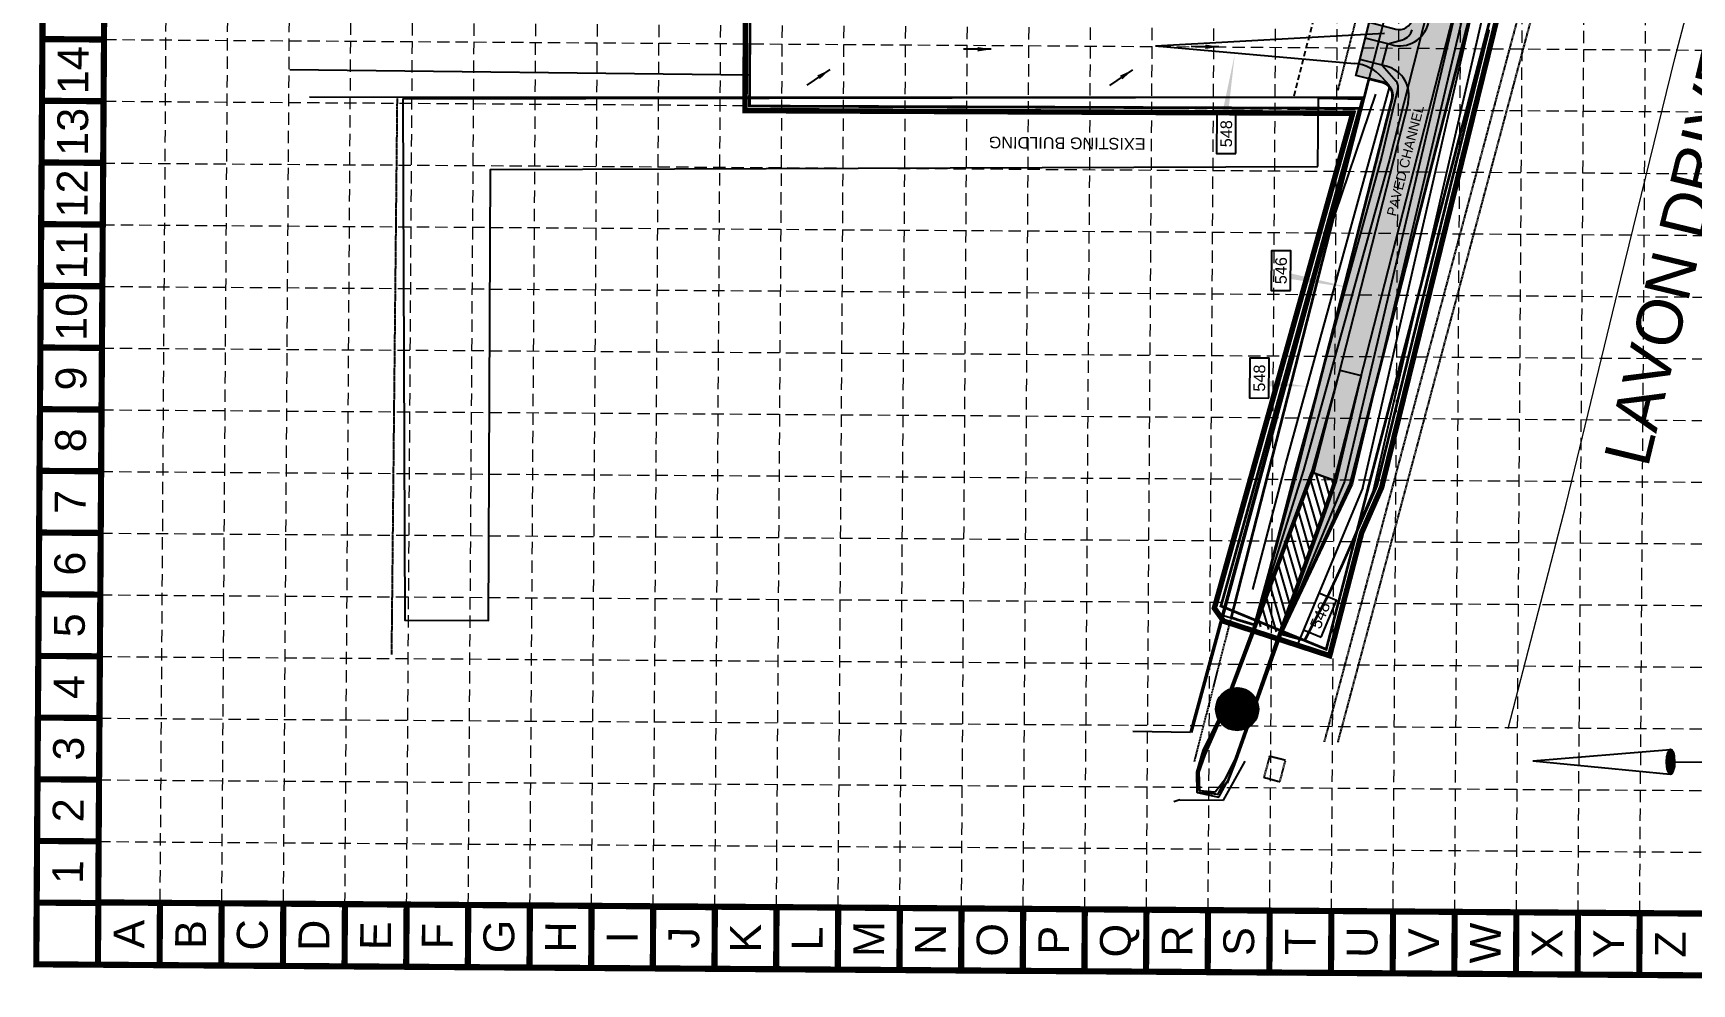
# Model space of a CAD drawing. Extents: x 4777 to 5688, y 3634 to 5082.
# Drawn here: x 4777 to 5382, y 3634 to 3980 of the extents above; entities that cross this region are included whole.
import ezdxf
from ezdxf.enums import TextEntityAlignment as Align

# ---------------------------------------------------------------- set-up
doc = ezdxf.new("R2010")
doc.units = 0
doc.header["$LTSCALE"] = 0.4
doc.header["$MEASUREMENT"] = 0
for name, pattern in [('DASHED', [0.75, 0.5, -0.25]), ('GENLT_1', [1, 0.85, -0.15]), ('HIDDEN', [0.375, 0.25, -0.125]), ('LGDASH', [1.75, 1.5, -0.25]), ('MEDDASH', [1, 0.75, -0.25]), ('PHANTOM', [2.5, 1.25, -0.25, 0.25, -0.25, 0.25, -0.25])]:
    doc.linetypes.add(name, pattern=pattern)
for name, color, linetype in [('AJOINERS', 7, 'PHANTOM'), ('BASE', 7, 'CONTINUOUS'), ('BLDG', 3, 'CONTINUOUS'), ('BLDGE', 6, 'CONTINUOUS'), ('BOUNDARY', 1, 'CONTINUOUS'), ('CHANNEL', 6, 'CONTINUOUS'), ('DATXT', 7, 'CONTINUOUS'), ('DIMCONT', 7, 'CONTINUOUS'), ('EBLDG', 6, 'CONTINUOUS'), ('ECURB', 2, 'CONTINUOUS'), ('EFNC', 2, 'FENCE'), ('ESMT', 2, 'DASHED'), ('EWALL', 7, 'CONTINUOUS'), ('FLOW', 7, 'CONTINUOUS'), ('GRID', 254, 'HIDDEN'), ('HATCH', 15, 'CONTINUOUS'), ('LIMITS OF DISTURBANCE', 1, 'HIDDEN'), ('NARROW', 7, 'CONTINUOUS'), ('PAVHX2', 8, 'CONTINUOUS'), ('PCONT', 3, 'CONTINUOUS'), ('PHASE1', 1, 'LGDASH'), ('RR', 5, 'MEDDASH'), ('STNAME', 1, 'CONTINUOUS'), ('STRIPE', 2, 'CONTINUOUS'), ('WALL', 7, 'CONTINUOUS')]:
    doc.layers.add(name, color=color, linetype=linetype)
doc.styles.get("Standard").update_dxf_attribs({"font": 'ARIAL.TTF'})
doc.styles.add('TEXT100', font='simplex.shx', dxfattribs={"height": 3.52})
doc.linetypes.add('FENCE', pattern='A,0.5,-0.2,["X",Standard,S=0.1,R=0,X=-0.1,Y=-0.05],-0.2', length=0.9)
doc.dimstyles.get("Standard").update_dxf_attribs({"dimtxt": 0.18, "dimasz": 0.18, "dimexe": 0.18, "dimexo": 0.0625, "dimgap": 0.09, "dimtad": 0, "dimtih": 1, "dimtoh": 1, "dimdec": 4, "dimzin": 0, "dimdsep": 46, "dimtxsty": 'Standard', "dimcen": 0.09, "dimadec": 0, "dimazin": 0, "dimtfac": 1, "dimtdec": 4, "dimtofl": 0, "dimtmove": 0, "dimatfit": 3, "dimfxl": 0, "dimtolj": 1, "dimtzin": 0, "dimarcsym": 0})

# ---------------------------------------------------------------- blocks, each defined once
blk = doc.blocks.new('North Arrow')
at = {"layer": 'NARROW'}
for p, q in [((32.43, 3.06), (32.43, 4.63)), ((0, 0), (22.36, 2)), ((0, 0), (22.33, -2.02)), ((28.77, -2.09), (34.02, 2.32)), ((36.18, 2.33), (30.46, 2.33)), ((36.16, 2.32), (31.04, -2.09)), ((39.1, 0.01), (59.96, 2.11)), ((31.2, -0.05), (21.66, -0.05)), ((21.66, -0.05), (21.66, -0.05)), ((28.77, -2.09), (34.95, -2.09)), ((57.45, -0.05), (33.41, -0.05)), ((59.83, -2.14), (39.04, -0.01)), ((57.69, -0.03), (57.77, -0.01)), ((57.77, -0.05), (57.69, -0.03)), ((32.43, -4.26), (32.43, -2.8))]:
    blk.add_line(p, q, dxfattribs=at)
blk.add_lwpolyline([(22.36, -2.03), (22.59, -1.93, 0.091577), (22.87, -1.44, 0.048306), (23.03, -0.75), (23.07, -0.01), (23.01, 0.82, 0.048306), (22.87, 1.42, 0.091577), (22.59, 1.91), (22.36, 2.01), (22.14, 1.91, 0.091577), (21.86, 1.42, 0.048306), (21.72, 0.82), (21.66, -0.01), (21.72, -0.83, 0.048306), (21.86, -1.44, 0.091577), (22.14, -1.93)], format="xyb", close=True, dxfattribs=at)
for points in [[(57.46, -0.03), (57.44, 0.08, -0.066818), (57.67, 0.47, -0.03073), (58.01, 0.84), (58.52, 1.29), (59.07, 1.7, -0.03073), (59.5, 1.95, -0.066818), (59.93, 2.1), (60.04, 2.06)], [(60.04, 2.06), (60.05, 1.95, -0.066818), (59.82, 1.56, -0.03073), (59.43, 1.14), (58.97, 0.74), (58.42, 0.33, -0.03073), (57.99, 0.08, -0.036692), (57.76, -0.02)], [(57.46, -0.04), (57.44, -0.15, 0.066818), (57.67, -0.54, 0.03073), (58.01, -0.9), (58.52, -1.36), (59.07, -1.77, 0.03073), (59.5, -2.02, 0.066818), (59.93, -2.17), (60.04, -2.13)], [(60.04, -2.13), (60.05, -2.01, 0.066818), (59.82, -1.63, 0.03073), (59.43, -1.2), (58.97, -0.8), (58.42, -0.4, 0.03073), (57.99, -0.15, 0.036692), (57.76, -0.05)]]:
    blk.add_lwpolyline(points, format="xyb", dxfattribs=at)
for centre, start, end in [((30.46, 3.86), 178.8769, 270), ((34.95, -3.62), 358.8769, 90)]:
    blk.add_arc(centre, 1.53, start, end, dxfattribs=at)
for points in [[(23.03, -0.76), (21.67, -0.05), (23.07, -0.05), (21.72, 0.82)], [(23.07, -0.05), (21.72, 0.82), (23.02, 0.75), (21.85, 1.42)], [(23.02, 0.75), (21.85, 1.42), (22.87, 1.44), (22.14, 1.91)], [(22.87, 1.44), (22.14, 1.91), (22.59, 1.91), (22.36, 2)], [(31.05, -2.09), (36.15, 2.36), (28.75, -2.06), (34.01, 2.36)], [(57.44, 0.08), (57.7, -0.01), (57.5, 0.21), (57.77, -0.01)], [(57.45, -0.04), (57.69, -0.02), (57.44, 0.08), (57.7, -0.01)], [(57.5, 0.21), (57.77, -0.01), (57.6, 0.39), (57.94, 0.06)], [(57.6, 0.39), (57.94, 0.06), (57.68, 0.5), (58.07, 0.13)], [(57.68, 0.5), (58.07, 0.13), (57.84, 0.66), (58.29, 0.26)], [(57.84, 0.66), (58.29, 0.26), (58.03, 0.86), (58.52, 0.41)], [(58.03, 0.86), (58.52, 0.41), (58.26, 1.07), (58.73, 0.57)], [(58.26, 1.07), (58.73, 0.57), (58.52, 1.3), (59.05, 0.81)], [(58.52, 1.3), (59.05, 0.81), (58.7, 1.42), (59.26, 0.99)], [(59.26, 1), (58.69, 1.42), (59.45, 1.15), (59, 1.65)], [(59.45, 1.15), (59, 1.65), (59.62, 1.34), (59.28, 1.82)], [(59.62, 1.34), (59.28, 1.82), (59.81, 1.55), (59.49, 1.95)], [(59.81, 1.55), (59.49, 1.95), (59.93, 1.73), (59.69, 2.04)], [(59.93, 1.73), (59.69, 2.04), (60.05, 1.94), (59.93, 2.1)], [(60.05, 1.94), (59.93, 2.1), (60.04, 2.06)], [(22.87, -1.44), (21.72, -0.87), (23.03, -0.76), (21.67, -0.05)], [(22.58, -1.93), (21.86, -1.45), (22.87, -1.44), (21.72, -0.87)], [(22.36, -2.01), (22.14, -1.93), (22.58, -1.93), (21.86, -1.45)], [(57.44, -0.14), (57.69, -0.02), (57.45, -0.04), (57.69, -0.02)], [(57.46, -0.19), (57.7, -0.03), (57.44, -0.14), (57.69, -0.02)], [(57.53, -0.33), (57.76, -0.05), (57.46, -0.19), (57.7, -0.03)], [(57.63, -0.48), (57.9, -0.1), (57.53, -0.33), (57.76, -0.05)], [(57.78, -0.66), (58.09, -0.2), (57.63, -0.48), (57.9, -0.1)], [(57.97, -0.87), (58.34, -0.35), (57.78, -0.66), (58.09, -0.2)], [(58.24, -1.11), (58.61, -0.54), (57.97, -0.87), (58.34, -0.35)], [(58.61, -1.43), (58.93, -0.77), (58.24, -1.11), (58.61, -0.54)], [(58.91, -1.64), (59.2, -1), (58.61, -1.43), (58.93, -0.77)], [(59.12, -1.79), (59.57, -1.36), (58.92, -1.65), (59.2, -1.01)], [(59.35, -1.93), (59.81, -1.62), (59.12, -1.79), (59.57, -1.36)], [(59.54, -1.32), (59.41, -1.18), (59.21, -1.01)], [(59.58, -2.05), (59.93, -1.79), (59.35, -1.93), (59.81, -1.62)], [(59.78, -2.13), (60.05, -2.01), (59.58, -2.05), (59.93, -1.79)], [(59.92, -2.17), (60.04, -2.13), (59.78, -2.13), (60.05, -2.01)]]:
    blk.add_solid(points, dxfattribs=at)

msp = doc.modelspace()

# ---------------------------------------------------------------- hatches: boundary and pattern name
at = {"layer": 'HATCH'}
h = msp.add_hatch(dxfattribs=at)
h.set_pattern_fill('DOTS', color=5, scale=20, angle=16.71064, style=0)
h.set_pattern_definition([(106.32967, (5320.1522, 4042.3081), (-1.375302, 0.248333), [0, -1.25])])
edge = h.paths.add_edge_path()
edge.add_line((5222.43, 3765.08), (5237.85, 3821.18))
edge.add_line((5237.85, 3821.18), (5272.46, 3956.54))
edge.add_arc((5267.62, 3957.78), 5, 345.65722, 435.65722)
edge.add_line((5268.86, 3962.62), (5259.17, 3965.1))
edge.add_line((5259.17, 3965.1), (5264.13, 3984.47))
edge.add_line((5264.13, 3984.47), (5273.81, 3982))
edge.add_arc((5275.05, 3986.84), 5, 255.65722, 345.65722)
edge.add_line((5279.9, 3985.6), (5281.13, 3990.45))
edge.add_line((5281.13, 3990.45), (5300.51, 3985.49))
edge.add_line((5300.51, 3985.49), (5257.23, 3816.22))
edge.add_line((5257.23, 3816.22), (5232.07, 3761.51))
edge.add_line((5232.07, 3761.51), (5251.99, 3817.05))
edge.add_line((5251.99, 3817.05), (5243.07, 3820.34))
edge.add_line((5243.07, 3820.34), (5222.43, 3765.08))
h = msp.add_hatch(dxfattribs=at)
h.set_pattern_fill('LINE', color=5, scale=20, angle=16.71064, style=0)
h.set_pattern_definition([(106.3297, (5320.1522, 4042.308), (-2.39915, -0.70291), [])])
edge = h.paths.add_edge_path()
edge.add_line((5222.27, 3764.64), (5238.15, 3807.33))
edge.add_line((5238.15, 3807.33), (5243.07, 3820.34))
edge.add_line((5243.07, 3820.34), (5251.99, 3817.05))
edge.add_line((5251.99, 3817.05), (5247.49, 3804.32))
edge.add_line((5247.49, 3804.32), (5232.02, 3761.36))
edge.add_line((5222.27, 3764.64), (5232.07, 3761.51))
at = {"layer": 'STRIPE'}
h = msp.add_hatch(dxfattribs=at)
h.set_pattern_fill('ANSI31', color=3, scale=1.5, style=0)
h.set_pattern_definition([(134.619025, (4729.95114, 3285.44387), (-0.13346116, -0.13169802), [])])
edge = h.paths.add_edge_path()
edge.add_arc((5215.93, 3733.92), 7.74, 0, 360)

# ---------------------------------------------------------------- linework, layer by layer
at = {"layer": 'AJOINERS'}
for p, q in [((4907.4, 3753.9), (4909.46, 3957.16)), ((5200.33, 3714.77), (5262.28, 3957.08))]:
    msp.add_line(p, q, dxfattribs=at)
at = {"layer": 'BASE', "const_width": 2.25}
for points in [[(5677.65, 3634.86), (5687.23, 5074.82), (4787.25, 5080.81), (4777.67, 3640.84)], [(5655.31, 3657.46), (5664.62, 5052.54), (4809.59, 5058.19), (4800.29, 3663.42)]]:
    msp.add_lwpolyline(points, close=True, dxfattribs=at)
for points in [[(4802.42, 3978.18), (4779.92, 3978.33)], [(4802.27, 3955.68), (4779.77, 3955.83)], [(4802.12, 3933.18), (4779.62, 3933.33)], [(4801.97, 3910.68), (4779.47, 3910.83)], [(4801.82, 3888.19), (4779.32, 3888.33)], [(4801.67, 3865.69), (4779.17, 3865.84)], [(4801.52, 3843.19), (4779.02, 3843.34)], [(4801.37, 3820.69), (4778.87, 3820.84)], [(4801.22, 3798.19), (4778.72, 3798.34)], [(4801.07, 3775.69), (4778.57, 3775.84)], [(4800.92, 3753.19), (4778.42, 3753.34)], [(4800.77, 3730.69), (4778.27, 3730.84)], [(4800.62, 3708.19), (4778.12, 3708.34)], [(4800.47, 3685.69), (4777.97, 3685.84)], [(4800.32, 3663.19), (4777.82, 3663.34)], [(4800.32, 3663.19), (4800.17, 3640.69)], [(4822.82, 3663.04), (4822.67, 3640.54)], [(4845.32, 3662.89), (4845.17, 3640.39)], [(4867.82, 3662.74), (4867.67, 3640.24)], [(4890.32, 3662.59), (4890.17, 3640.09)], [(4912.82, 3662.44), (4912.67, 3639.94)], [(4935.32, 3662.29), (4935.17, 3639.79)], [(4957.82, 3662.14), (4957.67, 3639.64)], [(4980.32, 3661.99), (4980.17, 3639.49)], [(5002.82, 3661.84), (5002.67, 3639.34)], [(5025.32, 3661.69), (5002.82, 3661.84)], [(5025.32, 3661.69), (5025.17, 3639.19)], [(5047.82, 3661.54), (5047.67, 3639.04)], [(5070.32, 3661.39), (5070.17, 3638.9)], [(5092.82, 3661.25), (5092.67, 3638.75)], [(5115.32, 3661.1), (5115.17, 3638.6)], [(5137.82, 3660.95), (5137.67, 3638.45)], [(5160.31, 3660.8), (5160.17, 3638.3)], [(5182.81, 3660.65), (5182.66, 3638.15)], [(5205.31, 3660.5), (5205.16, 3638)], [(5227.81, 3660.35), (5227.66, 3637.85)], [(5250.31, 3660.2), (5250.16, 3637.7)], [(5272.81, 3660.05), (5272.66, 3637.55)], [(5295.31, 3659.9), (5295.16, 3637.4)], [(5317.81, 3659.75), (5317.66, 3637.25)], [(5340.31, 3659.6), (5340.16, 3637.1)], [(5362.81, 3659.45), (5362.66, 3636.95)]]:
    msp.add_lwpolyline(points, dxfattribs=at)
at = {"layer": 'BLDG', "color": 7, "linetype": 'GENLT_1'}
for p, q in [((5227.74, 3716.73), (5225.67, 3709.03)), ((5233.57, 3715.19), (5227.74, 3716.75)), ((5231.51, 3707.47), (5233.57, 3715.19)), ((5225.67, 3709.03), (5231.51, 3707.47))]:
    msp.add_line(p, q, dxfattribs=at)
at = {"layer": 'BOUNDARY', "color": 7}
for p, q in [((5445.5, 4673.63), (5262.28, 3957.08)), ((5262.28, 3957.08), (4877.44, 3957.16))]:
    msp.add_line(p, q, dxfattribs=at)
at = {"layer": 'CHANNEL', "color": 5}
for p, q in [((5294.7, 3986.98), (5251.31, 3817.3)), ((5300.51, 3985.49), (5257.23, 3816.22)), ((5264.13, 3984.47), (5259.17, 3965.1)), ((5272.33, 3976.18), (5262.64, 3978.66)), ((5270.35, 3968.43), (5260.66, 3970.91)), ((5268.86, 3962.62), (5259.17, 3965.1)), ((5272.46, 3956.54), (5237.85, 3821.18)), ((5278.28, 3955.05), (5243.77, 3820.1)), ((5222.43, 3765.08), (5237.85, 3821.18)), ((5232.07, 3761.51), (5257.23, 3816.22))]:
    msp.add_line(p, q, dxfattribs=at)
for centre, radius, start, end in [((5275.05, 3986.84), 11, 255.65722, 345.65722), ((5267.62, 3957.78), 11, 345.65722, 75.65722), ((5267.62, 3957.78), 5, 345.65722, 75.65722)]:
    msp.add_arc(centre, radius, start, end, dxfattribs=at)
at = {"layer": 'DATXT', "const_width": 1}
msp.add_lwpolyline([(5037.94, 3953.91), (5041.67, 4537.12), (5134.9, 4535.82), (5185.31, 4536.31), (5179.72, 4801.5), (5163.48, 4827.99), (5165.01, 4910.24), (5140.5, 4929.53), (4950.63, 4931.26), (4923.64, 4997.44), (5225, 5000.98, -0.379231), (5307.21, 4902.45), (5298.91, 4469.81), (5363.78, 4359.15), (5311.45, 4149.38), (5314.98, 4011.52), (5248.41, 3755.73), (5210, 3771.53), (5260.53, 3953.07)], format="xyb", close=True, dxfattribs=at)
at = {"layer": 'EBLDG', "color": 252}
msp.add_lwpolyline([(5245.4, 3931.91), (5245.56, 3956.97), (4911.45, 3956.4), (4912.15, 3766.41), (4942.72, 3766.21), (4943.42, 3930.72)], close=True, dxfattribs=at)
at = {"layer": 'ECURB', "color": 7, "lineweight": 0}
for p, q in [((5375.59, 3971.25, -46.42), (5388.18, 4018.54, -46.66)), ((5355.9, 3890.9, -46.29), (5375.59, 3971.25, -46.42)), ((5336.01, 3808.68, -45.99), (5355.9, 3890.9, -46.29)), ((5314.81, 3726.81, -46.09), (5336.01, 3808.68, -45.99))]:
    msp.add_line(p, q, dxfattribs=at)
at = {"layer": 'ECURB', "color": 7}
for p, q in [((5262.05, 3956.55, 558.44), (5199.26, 3725.39, 558.44)), ((5245.65, 3956.95, 558.44), (5262.05, 3956.55, 558.44)), ((5210.94, 3768.05, 558.44), (5222.27, 3764.64, 558.44)), ((5199.26, 3725.39, 558.44), (5199.26, 3725.39, 558.44)), ((5195.02, 3700.78, 558.44), (5192.79, 3700.16, 558.44))]:
    msp.add_line(p, q, dxfattribs=at)
at = {"layer": 'EFNC', "color": 252}
for p, q in [((5039.03, 4080.13), (5037.93, 3965.17)), ((5037.93, 3965.17), (4870.17, 3967.13)), ((5198.89, 3725.49), (5261.59, 3956.36)), ((5261.59, 3956.36), (5245.68, 3956.66)), ((5177.88, 3725.91), (5198.89, 3725.49)), ((5210.94, 3700.67), (5218.85, 3715)), ((5195.02, 3700.78), (5210.94, 3700.67))]:
    msp.add_line(p, q, dxfattribs=at)
at = {"layer": 'ESMT', "color": 252}
msp.add_line((5445.77, 4715.08), (5252.59, 3959.55), dxfattribs=at)
at = {"layer": 'EWALL'}
msp.add_lwpolyline([(5209.21, 3701.84), (5212.48, 3707.74), (5215.57, 3715.36), (5232.02, 3761.36), (5247.49, 3804.32), (5251.99, 3817.05), (5251.42, 3817.27), (5231.18, 3761.23), (5215.15, 3715.59), (5211.69, 3708.57), (5208.72, 3702.78), (5202.12, 3704.28), (5201.9, 3710.9), (5204.06, 3718.16), (5210.55, 3731.81), (5222.84, 3764.36), (5238.69, 3806.92), (5243.63, 3820.15), (5243.07, 3820.34), (5238.15, 3807.33), (5222.27, 3764.64), (5210.02, 3732.11), (5203.55, 3718.79), (5201.21, 3710.94), (5201.36, 3703.48), (5209.21, 3701.84)], dxfattribs=at)
msp.add_lwpolyline([(5209.21, 3701.84), (5212.48, 3707.74), (5215.57, 3715.36), (5232.02, 3761.36), (5247.49, 3804.32), (5251.99, 3817.05), (5251.42, 3817.27), (5231.18, 3761.23), (5215.15, 3715.59), (5211.69, 3708.57), (5208.72, 3702.78), (5202.12, 3704.28), (5201.9, 3710.9), (5204.06, 3718.16), (5210.55, 3731.81), (5222.84, 3764.36), (5238.69, 3806.92), (5243.63, 3820.15), (5243.07, 3820.34), (5238.15, 3807.33), (5222.27, 3764.64), (5210.02, 3732.11), (5203.55, 3718.79), (5201.21, 3710.94), (5201.36, 3703.48), (5209.21, 3701.84)], dxfattribs=at)
at = {"layer": 'GRID', "color": 252, "linetype": 'HIDDEN', "lineweight": 0, "ltscale": 45}
for p, q in [((4822.9, 3663.87), (4832.18, 5058.84)), ((4845.4, 3663.72), (4854.68, 5058.69)), ((4867.9, 3663.57), (4877.18, 5058.54)), ((4890.32, 3662.59), (4899.6, 5057.56)), ((4912.82, 3662.44), (4922.1, 5057.41)), ((4935.32, 3662.29), (4944.6, 5057.26)), ((4957.82, 3662.14), (4967.09, 5057.11)), ((4980.32, 3661.99), (4989.59, 5056.96)), ((5002.82, 3661.84), (5012.09, 5056.81)), ((5025.32, 3661.69), (5034.59, 5056.66)), ((5047.82, 3661.54), (5057.09, 5056.51)), ((5070.32, 3661.39), (5079.59, 5056.36)), ((5092.82, 3661.25), (5102.09, 5056.21)), ((5115.32, 3661.1), (5124.59, 5056.06)), ((5137.82, 3660.95), (5147.09, 5055.92)), ((5160.31, 3660.8), (5169.59, 5055.77)), ((5182.81, 3660.65), (5192.09, 5055.62)), ((5205.31, 3660.5), (5214.59, 5055.47)), ((5227.81, 3660.35), (5237.09, 5055.32)), ((5250.31, 3660.2), (5259.59, 5055.17)), ((5272.81, 3660.05), (5282.09, 5055.02)), ((5295.31, 3659.9), (5304.59, 5054.87)), ((5317.81, 3659.75), (5327.09, 5054.72)), ((5340.31, 3659.6), (5349.59, 5054.57)), ((5362.81, 3659.45), (5372.09, 5054.42)), ((4802.42, 3978.18), (5590, 3972.95)), ((4802.27, 3955.68), (5589.85, 3950.45)), ((4801.9, 3933.11), (5589.7, 3927.87)), ((4801.75, 3910.61), (5589.55, 3905.37)), ((4801.6, 3888.11), (5589.4, 3882.87)), ((4801.46, 3865.61), (5589.25, 3860.37)), ((4801.31, 3843.11), (5589.1, 3837.87)), ((4801.16, 3820.61), (5588.95, 3815.37)), ((4801.01, 3798.11), (5588.8, 3792.88)), ((4800.86, 3775.61), (5588.65, 3770.38)), ((4800.71, 3753.11), (5588.5, 3747.88)), ((4800.56, 3730.61), (5588.35, 3725.38)), ((4800.41, 3708.12), (5588.2, 3702.88)), ((4800.26, 3685.62), (5588.05, 3680.38))]:
    msp.add_line(p, q, dxfattribs=at)
at = {"layer": 'HATCH', "color": 5}
msp.add_lwpolyline([(5222.43, 3765.08), (5237.85, 3821.18), (5272.46, 3956.54, 0.414214), (5268.86, 3962.62), (5259.17, 3965.1), (5264.13, 3984.47), (5273.81, 3982, 0.414214), (5279.9, 3985.6), (5281.13, 3990.45), (5300.51, 3985.49), (5257.23, 3816.22), (5232.07, 3761.51), (5251.99, 3817.05), (5243.07, 3820.34)], format="xyb", close=True, dxfattribs=at)
msp.add_lwpolyline([(5222.27, 3764.64), (5238.15, 3807.33), (5243.07, 3820.34), (5251.99, 3817.05), (5247.49, 3804.32), (5232.02, 3761.36)], dxfattribs=at)
at = {"layer": 'LIMITS OF DISTURBANCE', "ltscale": 100, "const_width": 2}
msp.add_lwpolyline([(5317.9, 4905.17), (5309.2, 4472.74), (5374.85, 4359.77), (5317.42, 4132.25), (5316.74, 4010.17), (5268.64, 3814.82), (5261.34, 3798.22), (5249.68, 3753.4), (5210.98, 3766.01), (5207.59, 3770.74), (5258.09, 3951.26), (5036.32, 3952.26), (5036.47, 3990.46), (4957.43, 4058.15), (4956.42, 4092.4), (5031.06, 4091.83), (5037.12, 4091.73), (5039.61, 4539.11), (5160.2, 4537.89), (5182.67, 4574.22), (5181.83, 4607.02)], dxfattribs=at)
at = {"layer": 'PAVHX2', "color": 7, "const_width": 1, "elevation": 558.44}
msp.add_lwpolyline([(5300.51, 3985.49), (5257.23, 3816.22), (5232.02, 3761.36), (5235.82, 3760.31), (5240.59, 3759.04), (5244.18, 3766.08), (5249.12, 3775.4), (5254.27, 3786.55), (5266.86, 3815.34), (5307.78, 3981.81)], dxfattribs=at)
at = {"layer": 'PAVHX2', "color": 7, "const_width": 1}
msp.add_lwpolyline([(5216.3, 3766.44), (5213.76, 3767.32), (5264.01, 3963.86), (5268.86, 3962.62, -0.414214), (5272.46, 3956.54), (5237.85, 3821.18), (5222.27, 3764.64), (5221.65, 3764.83), (5220.48, 3765.19)], format="xyb", close=True, dxfattribs=at)
at = {"layer": 'PCONT', "color": 35}
for p, q in [((5309.68, 4004.97), (5265.55, 3813.52)), ((5261.72, 3814.75), (5304.38, 3999.79)), ((5299.04, 3990), (5257.91, 3815.98)), ((5285.49, 3989.33), (5271.46, 3934.44)), ((5295.21, 3986.85), (5255.06, 3816.98)), ((5186.12, 3975.89), (5269.66, 3980.49)), ((5270.87, 3976.55), (5276.28, 3978.12)), ((5186.12, 3975.89), (5258.79, 3969.47)), ((5268.89, 3968.8), (5270.87, 3976.55)), ((5268.89, 3968.8), (5273.94, 3963.04)), ((5271.44, 3960.66), (5233.44, 3823)), ((5274.6, 3960.36), (5268.56, 3935.21)), ((5268.75, 3964.41), (5271.22, 3961.59)), ((5266.39, 3958.27), (5249.27, 3907.68)), ((5268.56, 3935.21), (5237.29, 3821.94)), ((5271.46, 3934.44), (5240.18, 3821.14)), ((5253.36, 3857.59), (5243.07, 3820.34)), ((5253.36, 3857.59), (5261.11, 3855.61)), ((5261.11, 3855.61), (5251.99, 3817.05)), ((5233.42, 3822.95), (5221.55, 3777.52)), ((5237.29, 3821.94), (5222.43, 3765.08)), ((5240.18, 3821.14), (5222.43, 3765.08)), ((5255.06, 3816.98), (5232.07, 3761.51)), ((5257.91, 3815.98), (5232.07, 3761.51)), ((5261.72, 3814.75), (5237.55, 3756.6)), ((5265.55, 3813.52), (5257.09, 3793.18))]:
    msp.add_line(p, q, dxfattribs=at)
for points in [[(5215.38, 3936.55), (5215.48, 3951.05), (5208.48, 3951.09), (5208.38, 3936.59)], [(5235.36, 3886.59), (5235.46, 3901.09), (5228.46, 3901.14), (5228.36, 3886.64)], [(5227.46, 3847.41), (5227.55, 3861.91), (5220.55, 3861.95), (5220.46, 3847.45)], [(5246.61, 3760.15), (5252.17, 3773.54), (5245.71, 3776.23), (5240.14, 3762.84)]]:
    msp.add_lwpolyline(points, close=True, dxfattribs=at)
for centre, radius, start, end in [((5274.89, 3982.92), 5, 286.15834, 346.48437), ((5257.47, 3954.53), 15, 41.22448, 84.95219), ((5270.47, 3960.93), 1, 344.56819, 41.22448), ((5271.69, 3961.06), 3, 346.48437, 41.22448)]:
    msp.add_arc(centre, radius, start, end, dxfattribs=at)
for points in [[(5212.6, 3951.07), (5215.05, 3972.83), (5212.6, 3951.07), (5210.44, 3951.08)], [(5235.4, 3892.9), (5258.41, 3887.4), (5235.4, 3892.9), (5235.39, 3890.81)], [(5227.5, 3853.71), (5241.34, 3851.64), (5227.5, 3853.71), (5227.49, 3851.62)]]:
    msp.add_solid(points, dxfattribs=at)
at = {"layer": 'PHASE1', "color": 7, "linetype": 'DASHED', "ltscale": 10}
msp.add_lwpolyline([(5034.3, 4091.79), (5270.5, 4090.22), (5236.46, 3957.08)], dxfattribs=at)
at = {"layer": 'RR'}
for p, q in [((5444.05, 4456.25), (5247.66, 3721.97)), ((5443.93, 4437.21), (5252.61, 3721.93))]:
    msp.add_line(p, q, dxfattribs=at)
at = {"layer": 'STRIPE', "color": 3}
msp.add_circle((5215.93, 3733.92), 7.74, dxfattribs=at)
at = {"layer": 'WALL', "linetype": 'Continuous'}
for p, q in [((5238.15, 3807.33), (5243.07, 3820.34)), ((5238.15, 3807.33), (5243.07, 3820.34)), ((5243.63, 3820.15), (5238.69, 3806.92)), ((5243.63, 3820.15), (5238.69, 3806.92)), ((5251.42, 3817.27), (5243.63, 3820.15)), ((5251.42, 3817.27), (5243.63, 3820.15)), ((5246.89, 3804.49), (5251.42, 3817.27)), ((5251.99, 3817.05), (5247.49, 3804.32)), ((5251.99, 3817.05), (5247.49, 3804.32)), ((5222.27, 3764.64), (5238.15, 3807.33)), ((5222.27, 3764.64), (5238.15, 3807.33)), ((5238.69, 3806.92), (5222.84, 3764.36)), ((5238.69, 3806.92), (5222.84, 3764.36)), ((5231.18, 3761.23), (5246.89, 3804.49)), ((5247.49, 3804.32), (5232.02, 3761.36)), ((5247.49, 3804.32), (5232.02, 3761.36)), ((5210.02, 3732.11), (5222.27, 3764.64)), ((5222.84, 3764.36), (5210.55, 3731.81)), ((5215.15, 3715.59), (5231.18, 3761.23)), ((5232.02, 3761.36), (5215.57, 3715.36)), ((5203.55, 3718.79), (5210.02, 3732.11)), ((5210.55, 3731.81), (5204.13, 3717.18)), ((5201.21, 3710.94), (5203.55, 3718.79)), ((5204.13, 3717.18), (5201.9, 3710.9)), ((5201.36, 3703.48), (5201.21, 3710.94)), ((5201.9, 3710.9), (5202.12, 3704.28)), ((5211.69, 3708.57), (5215.15, 3715.59)), ((5215.57, 3715.36), (5212.27, 3706.96)), ((5207.88, 3703.74), (5211.69, 3708.57)), ((5212.48, 3707.74), (5208.72, 3702.78)), ((5208.72, 3702.78), (5201.36, 3703.48)), ((5202.12, 3704.28), (5207.88, 3703.74))]:
    msp.add_line(p, q, dxfattribs=at)

# ---------------------------------------------------------------- block references
at = {"layer": 'BASE', "xscale": 2.250000000008363, "yscale": 2.250000000008363, "zscale": 2.25000000000799, "rotation": 359.6190247754512}
msp.add_blockref('North Arrow', (5323.77, 3715.05), dxfattribs=at)

# ---------------------------------------------------------------- texts
at = {"layer": 'BASE'}
for s, p in [('14', (4791.09, 3967.01)), ('13', (4790.94, 3944.51)), ('12', (4790.79, 3922.01)), ('11', (4790.64, 3899.51)), ('10', (4790.49, 3877.01)), ('9', (4790.34, 3854.51)), ('8', (4790.2, 3832.01)), ('7', (4790.05, 3809.51)), ('6', (4789.9, 3787.01)), ('5', (4789.75, 3764.51)), ('4', (4789.6, 3742.01)), ('3', (4789.45, 3719.51)), ('2', (4789.3, 3697.01)), ('1', (4789.15, 3674.51)), ('A', (4811.5, 3651.87)), ('B', (4834, 3651.72)), ('C', (4856.5, 3651.57)), ('D', (4879, 3651.42)), ('E', (4901.5, 3651.27)), ('F', (4924, 3651.12)), ('G', (4946.49, 3650.97)), ('H', (4968.99, 3650.82)), ('I', (4991.49, 3650.67)), ('J', (5013.99, 3650.52)), ('K', (5036.49, 3650.37)), ('L', (5058.99, 3650.22)), ('M', (5081.49, 3650.07)), ('N', (5103.99, 3649.92)), ('O', (5126.49, 3649.77)), ('P', (5148.99, 3649.62)), ('Q', (5171.49, 3649.47)), ('R', (5193.99, 3649.32)), ('S', (5216.49, 3649.17)), ('T', (5238.99, 3649.02)), ('U', (5261.49, 3648.87)), ('V', (5283.99, 3648.72)), ('W', (5306.49, 3648.57)), ('X', (5328.99, 3648.42)), ('Y', (5351.49, 3648.28)), ('Z', (5373.99, 3648.13))]:
    msp.add_text(s, height=11.25, rotation=89.61902, dxfattribs=at).set_placement(p, align=Align.MIDDLE_CENTER)
at = {"layer": 'BLDGE', "color": 252, "linetype": 'Continuous'}
msp.add_text('EXISTING BUILDING', height=4.24, rotation=179.42074, dxfattribs=at).set_placement((5182.52, 3942.18))
at = {"layer": 'DIMCONT', "color": 5}
msp.add_text('PAVED CHANNEL', height=3.52, rotation=75.61902, dxfattribs=at).set_placement((5273.83, 3913.46))
at = {"layer": 'PCONT', "color": 35}
for s, rotation, p in [('548', 89.61902, (5211.93, 3943.82)), ('546', 89.61902, (5231.91, 3893.87)), ('548', 89.61902, (5224.01, 3854.68)), ('548', 67.42536, (5246.16, 3768.19))]:
    msp.add_text(s, height=4.24, rotation=rotation, dxfattribs=at).set_placement(p, align=Align.MIDDLE_CENTER)
at = {"layer": 'STNAME', "color": 7}
msp.add_text('LAVON DRIVE (S.H. 78)', height=16.6329, rotation=76.44209, dxfattribs=at).set_placement((5365.78, 3821.69))

# ---------------------------------------------------------------- leaders
at = {"layer": 'FLOW'}
for points in [[(5126.16, 3974.6), (5116.06, 3974.68)], [(5209.26, 3975.52), (5199.16, 3975.59)], [(5067.27, 3967.2), (5058.9, 3961.55)], [(5177.71, 3967.1), (5169.34, 3961.46)]]:
    msp.add_leader(points, dimstyle='Standard', override={"dimasz": 5, "dimtad": 1, "dimtih": 0, "dimtoh": 0, "dimdec": 1, "dimpost": "'", "dimtxsty": 'TEXT100', "dimcen": 0, "dimtdec": 0}, dxfattribs=at)

doc.saveas('drawing.dxf')
